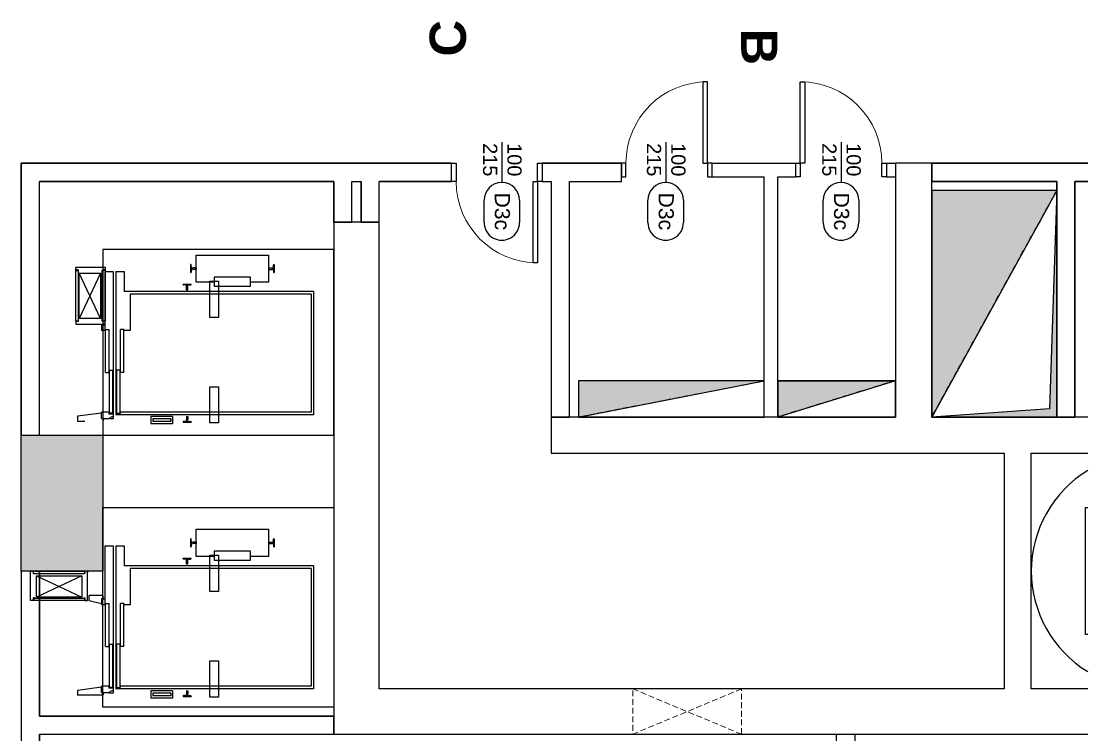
# Model space of a CAD drawing. Header units: millimetres. Extents: x 226371 to 229337, y -157032 to -153287.
# Drawn here: x 228160 to 229337, y -155995 to -155208 of the extents above; entities that cross this region are included whole.
import ezdxf

# ---------------------------------------------------------------- set-up
doc = ezdxf.new("R2010")
doc.units = ezdxf.units.MM
doc.linetypes.add('XREF-interior-00$0$HIDDEN', pattern=[9.525, 6.35, -3.175])
for name, color, linetype in [('XREF-interior-00$0$A-DOOR', 1, 'Continuous'), ('XREF-interior-00$0$ASOS-ANNO-TEXT', 1, 'Continuous'), ('XREF-interior-00$0$ASOS-DOOR', 1, 'Continuous'), ('XREF-interior-00$0$ASOS-ELEC-SHAFT', 8, 'Continuous'), ('XREF-interior-00$0$ASOS-ELEC-SHAFT-HID', 8, 'XREF-interior-00$0$HIDDEN'), ('XREF-interior-00$0$ASOS-ELEVATOR', 5, 'Continuous'), ('XREF-interior-00$0$ASOS-ESCALATOR', 5, 'Continuous'), ('XREF-interior-00$0$ASOS-FLOR-BRDR', 1, 'Continuous'), ('XREF-interior-00$0$ASOS-HATCH', 8, 'Continuous'), ('XREF-interior-00$0$ASOS-MEC-SHAFT', 9, 'Continuous'), ('XREF-interior-00$0$ASOS-SHAFT', 8, 'Continuous'), ('XREF-interior-00$0$ASOS-STRS-STR', 8, 'Continuous'), ('XREF-interior-00$0$ASOS-WALL-FULL', 4, 'Continuous'), ('XREF-interior-00$0$ASOS-WALL-LITE', 8, 'Continuous'), ('XREF-interior-00$0$Door Type', 2, 'Continuous'), ('XREF-interior-00$0$XREF-interior-b5$0$ASOS-WALL-FULL', 4, 'Continuous'), ('XREF-structure-00$0$ASOS-HATCH', 8, 'Continuous'), ('XREF-structure-00$0$ASOS-STRC-CNCRT', 2, 'Continuous')]:
    doc.layers.add(name, color=color, linetype=linetype)
doc.layers.add('XREF-interior-00$0$ASOS-MECH-SHAFT-HID', color=9, linetype='XREF-interior-00$0$HIDDEN', lineweight=20)
doc.styles.get("Standard").update_dxf_attribs({"font": 'arial.ttf'})
doc.styles.add('XREF-interior-00$0$Arial_4', font='arial.ttf', dxfattribs={"height": 0.157365})
doc.styles.add('XREF-interior-00$0$Arial_5', font='arial.ttf', dxfattribs={"height": 0.167201})

# ---------------------------------------------------------------- blocks, each defined once
blk = doc.blocks.new('*U6025')
at = {"layer": 'XREF-interior-00$0$A-DOOR'}
for points in [[(-0.9, 0), (-0.95, 0), (-0.95, 0.15), (-0.9, 0.15), (-0.9, 0)], [(0.05, 0), (0, 0), (0, 0.15), (0.05, 0.15), (0.05, 0)], [(0, -0.9), (-0.05, -0.9), (-0.05, 0), (0, 0), (0, -0.9)]]:
    blk.add_lwpolyline(points, dxfattribs=at)
at = {"layer": 'XREF-interior-00$0$A-DOOR', "lineweight": 9}
blk.add_arc((0, 0), 0.9, 180, 270, dxfattribs=at)
blk = doc.blocks.new('*U6026')
at = {"layer": 'XREF-interior-00$0$A-DOOR'}
for points in [[(0, 0.9), (0.05, 0.9), (0.05, 0), (0, 0), (0, 0.9)], [(-0.05, 0), (0, 0), (0, -0.2), (-0.05, -0.2), (-0.05, 0)], [(0.9, 0), (0.95, 0), (0.95, -0.2), (0.9, -0.2), (0.9, 0)]]:
    blk.add_lwpolyline(points, dxfattribs=at)
at = {"layer": 'XREF-interior-00$0$A-DOOR', "lineweight": 9}
blk.add_arc((0, 0), 0.9, 0, 90, dxfattribs=at)
blk = doc.blocks.new('XREF-interior-00$0$A$C18994CA5')
blk.add_lwpolyline([(-8, 18), (557, 18), (557, -8), (-8, -8)], close=True)
blk.add_circle((0, 0), 3)
blk = doc.blocks.new('XREF-interior-00$0$A$C6745785D')
at = {"ltscale": 0.05}
for p, q in [((-17, 0), (0, 0)), ((0, 0), (0, -40)), ((-70, -15), (-56, -15)), ((-70, -40), (-70, -15)), ((-70, -40), (0, -40))]:
    blk.add_line(p, q, dxfattribs=at)
blk = doc.blocks.new('XREF-interior-00$0$A$C5FC6707B')
blk.add_blockref('XREF-interior-00$0$A$C6745785D', (0, 25))
blk = doc.blocks.new('XREF-interior-00$0$A$C4639182C')
at = {"ltscale": 0.15}
for p, q in [((0, 0), (22, 0)), ((0, 0), (0, -80)), ((22, 48), (52, 48)), ((22, 48), (22, 0)), ((52, 48), (52, 33)), ((70, -80), (0, -80)), ((70, -80), (70, -55))]:
    blk.add_line(p, q, dxfattribs=at)
blk = doc.blocks.new('XREF-interior-00$0$A$C7AA76C28')
for p, q in [((70, 66), (48, 104)), ((70, 12), (70, 66))]:
    blk.add_line(p, q)
blk.add_blockref('XREF-interior-00$0$A$C4639182C', (0, 67))
blk = doc.blocks.new('XREF-interior-00$0$A$C51E66012')
at = {"layer": 'XREF-interior-00$0$ASOS-ELEVATOR'}
for p, q in [((-1609, -225), (-249, -225)), ((-1609, -225), (-1609, -2315)), ((-249, -225), (-249, -2405)), ((-1579, -250), (-279, -250)), ((-1579, -250), (-1579, -2250)), ((-279, -250), (-279, -2355)), ((-1907, -658), (-1818, -658)), ((-1907, -661), (-1907, -658)), ((-1872, -669), (-1902, -666)), ((-1870, -688), (-1870, -688)), ((-1870, -719), (-1870, -688)), ((-1867, -685), (-1867, -674)), ((-1858, -685), (-1858, -674)), ((-1854, -688), (-1855, -688)), ((-1854, -719), (-1854, -688)), ((-1853, -669), (-1823, -666)), ((-1818, -661), (-1818, -658)), ((-1869, -720), (-1870, -719)), ((-1869, -720), (-1855, -720)), ((-1855, -720), (-1854, -719)), ((-1869, -1520), (-1870, -1521)), ((-1870, -1521), (-1870, -1552)), ((-1869, -1520), (-1855, -1520)), ((-1855, -1520), (-1854, -1521)), ((-1854, -1521), (-1854, -1552)), ((-1907, -1579), (-1907, -1582)), ((-1907, -1582), (-1818, -1582)), ((-1872, -1571), (-1902, -1574)), ((-1870, -1552), (-1870, -1552)), ((-1867, -1555), (-1867, -1566)), ((-1858, -1555), (-1858, -1566)), ((-1854, -1552), (-1855, -1552)), ((-1853, -1571), (-1823, -1574)), ((-1818, -1579), (-1818, -1582)), ((-1691, -1665), (-1691, -1576)), ((-1688, -1576), (-1691, -1576)), ((-1681, -1611), (-1683, -1580)), ((-1681, -1629), (-1683, -1660)), ((-1664, -1615), (-1676, -1615)), ((-1664, -1625), (-1676, -1625)), ((-1630, -1612), (-1661, -1612)), ((-1661, -1612), (-1661, -1612)), ((-1661, -1628), (-1661, -1628)), ((-1630, -1628), (-1661, -1628)), ((-1629, -1613), (-1630, -1612)), ((-1629, -1627), (-1630, -1628)), ((-1629, -1627), (-1629, -1613)), ((-229, -1613), (-228, -1612)), ((-229, -1627), (-229, -1613)), ((-229, -1627), (-228, -1628)), ((-228, -1612), (-197, -1612)), ((-228, -1628), (-197, -1628)), ((-197, -1612), (-197, -1612)), ((-197, -1628), (-197, -1628)), ((-194, -1615), (-183, -1615)), ((-194, -1625), (-183, -1625)), ((-178, -1611), (-176, -1580)), ((-178, -1629), (-176, -1660)), ((-171, -1576), (-167, -1576)), ((-167, -1665), (-167, -1576)), ((-1688, -1665), (-1691, -1665)), ((-171, -1665), (-167, -1665)), ((-229, -1781), (-149, -1781)), ((-229, -1781), (-229, -2019)), ((-204, -1800), (-174, -1800)), ((-204, -1800), (-204, -2000)), ((-174, -1800), (-174, -2000)), ((-149, -1781), (-149, -2019)), ((-204, -2000), (-174, -2000)), ((-229, -2019), (-149, -2019)), ((-1829, -2315), (-1609, -2315)), ((-1829, -2405), (-1829, -2315)), ((-1579, -2250), (-1179, -2250)), ((-1179, -2315), (-1194, -2315)), ((-716, -2320), (-1191, -2320)), ((-1191, -2320), (-1191, -2355)), ((-1179, -2250), (-1179, -2315)), ((-716, -2320), (-716, -2355)), ((-1829, -2405), (-249, -2405)), ((-1829, -2435), (-204, -2435)), ((-1829, -2525), (-1829, -2435)), ((-716, -2355), (-1191, -2355)), ((-267, -2360), (-742, -2360)), ((-742, -2360), (-742, -2395)), ((-267, -2395), (-742, -2395)), ((-267, -2440), (-742, -2440)), ((-742, -2477), (-742, -2440)), ((-264, -2355), (-279, -2355)), ((-267, -2395), (-267, -2360)), ((-267, -2440), (-267, -2477)), ((-204, -2435), (-204, -2480)), ((-1179, -2525), (-1829, -2525)), ((-1813, -2577), (-1313, -2812)), ((-1313, -2577), (-1813, -2812)), ((-1191, -2519), (-1191, -2482)), ((-716, -2482), (-1191, -2482)), ((-716, -2519), (-1191, -2519)), ((-267, -2477), (-742, -2477)), ((-716, -2519), (-716, -2482)), ((-269, -2565), (-237, -2800)), ((-213, -2480), (-204, -2480)), ((-209, -2540), (-179, -2550)), ((-237, -2800), (-233, -2830))]:
    blk.add_line(p, q, dxfattribs=at)
for points in [[(-1712, -1320), (-1712, -1520), (-2012, -1520), (-2012, -720), (-1712, -720), (-1712, -920)], [(-1836, -2822), (-1849, -2822), (-1849, -2850), (-1879, -2850), (-1879, -2525), (-1849, -2525), (-1849, -2545)], [(-1293, -2822), (-1279, -2822), (-1279, -2850), (-1249, -2850), (-1249, -2525), (-1249, -2541), (-1249, -2525), (-1279, -2525), (-1279, -2545)]]:
    blk.add_lwpolyline(points, dxfattribs=at)
for points in [[(-1669, -920), (-1769, -920), (-1769, -1320), (-1669, -1320)], [(-1724, -1272), (-1324, -1272), (-1324, -1368), (-1724, -1368)], [(-559, -1272), (-159, -1272), (-159, -1368), (-559, -1368)], [(-1847, -2525), (-1282, -2525), (-1282, -2557), (-1847, -2557)], [(-1813, -2577), (-1313, -2577), (-1313, -2812), (-1813, -2812)]]:
    blk.add_lwpolyline(points, close=True, dxfattribs=at)
for centre, radius, start, end in [((-1902, -661), 5, 180, 265.684), ((-1872, -674), 5, 0, 85.684), ((-1870, -685), 3, 270, 0), ((-1853, -674), 5, 94.316, 180), ((-1855, -685), 3, 180, 270), ((-1823, -661), 5, 274.316, 0), ((-1902, -1579), 5, 94.316, 180), ((-1872, -1566), 5, 274.316, 0), ((-1870, -1555), 3, 0, 90), ((-1855, -1555), 3, 90, 180), ((-1853, -1566), 5, 180, 265.684), ((-1823, -1579), 5, 0, 85.684), ((-1688, -1581), 5, 4.316, 90), ((-1676, -1610), 5, 184.316, 270), ((-1676, -1630), 5, 90, 175.684), ((-1664, -1612), 3, 270, 0), ((-1664, -1628), 3, 0, 90), ((-194, -1612), 3, 180, 270), ((-194, -1628), 3, 90, 180), ((-183, -1610), 5, 270, 355.684), ((-183, -1630), 5, 4.316, 90), ((-171, -1581), 5, 90, 175.684), ((-1688, -1660), 5, 270, 355.684), ((-171, -1660), 5, 184.316, 270)]:
    blk.add_arc(centre, radius, start, end, dxfattribs=at)
blk.add_point((-194, -1800), dxfattribs=at)
at = {"layer": 'XREF-interior-00$0$ASOS-ESCALATOR'}
for p, q in [((-179, -2830), (-179, -2750)), ((-233, -2830), (-179, -2830))]:
    blk.add_line(p, q, dxfattribs=at)
at = {"layer": 'XREF-interior-00$0$ASOS-ELEVATOR'}
for name, p in [('XREF-interior-00$0$A$C7AA76C28', (-279, -2552)), ('XREF-interior-00$0$A$C5FC6707B', (-1179, -2550)), ('XREF-interior-00$0$A$C18994CA5', (-1839, -2842))]:
    blk.add_blockref(name, p, dxfattribs=at)
blk = doc.blocks.new('XREF-interior-00$0$A$C45623691')
at = {"layer": 'XREF-interior-00$0$ASOS-ELEVATOR'}
for p, q in [((-1659, -225), (-299, -225)), ((-1659, -225), (-1659, -2315)), ((-299, -225), (-299, -2405)), ((-1629, -250), (-329, -250)), ((-1629, -250), (-1629, -2250)), ((-329, -250), (-329, -2355)), ((-1957, -658), (-1868, -658)), ((-1957, -661), (-1957, -658)), ((-1922, -669), (-1952, -666)), ((-1920, -688), (-1920, -688)), ((-1920, -719), (-1920, -688)), ((-1917, -685), (-1917, -674)), ((-1908, -685), (-1908, -674)), ((-1904, -688), (-1905, -688)), ((-1904, -719), (-1904, -688)), ((-1903, -669), (-1873, -666)), ((-1868, -661), (-1868, -658)), ((-1919, -720), (-1920, -719)), ((-1919, -720), (-1905, -720)), ((-1905, -720), (-1904, -719)), ((-1919, -1520), (-1920, -1521)), ((-1920, -1521), (-1920, -1552)), ((-1919, -1520), (-1905, -1520)), ((-1905, -1520), (-1904, -1521)), ((-1904, -1521), (-1904, -1552)), ((-1957, -1579), (-1957, -1582)), ((-1957, -1582), (-1868, -1582)), ((-1922, -1571), (-1952, -1574)), ((-1920, -1552), (-1920, -1552)), ((-1917, -1555), (-1917, -1566)), ((-1908, -1555), (-1908, -1566)), ((-1904, -1552), (-1905, -1552)), ((-1903, -1571), (-1873, -1574)), ((-1868, -1579), (-1868, -1582)), ((-1741, -1665), (-1741, -1576)), ((-1738, -1576), (-1741, -1576)), ((-1731, -1611), (-1733, -1580)), ((-1731, -1629), (-1733, -1660)), ((-1714, -1615), (-1726, -1615)), ((-1714, -1625), (-1726, -1625)), ((-1680, -1612), (-1711, -1612)), ((-1711, -1612), (-1711, -1612)), ((-1711, -1628), (-1711, -1628)), ((-1680, -1628), (-1711, -1628)), ((-1679, -1613), (-1680, -1612)), ((-1679, -1627), (-1680, -1628)), ((-1679, -1627), (-1679, -1613)), ((-279, -1613), (-278, -1612)), ((-279, -1627), (-279, -1613)), ((-279, -1627), (-278, -1628)), ((-278, -1612), (-247, -1612)), ((-278, -1628), (-247, -1628)), ((-247, -1612), (-247, -1612)), ((-247, -1628), (-247, -1628)), ((-244, -1615), (-233, -1615)), ((-244, -1625), (-233, -1625)), ((-228, -1611), (-226, -1580)), ((-228, -1629), (-226, -1660)), ((-221, -1576), (-217, -1576)), ((-217, -1665), (-217, -1576)), ((-1738, -1665), (-1741, -1665)), ((-221, -1665), (-217, -1665)), ((-279, -1781), (-199, -1781)), ((-279, -1781), (-279, -2019)), ((-254, -1800), (-224, -1800)), ((-254, -1800), (-254, -2000)), ((-224, -1800), (-224, -2000)), ((-199, -1781), (-199, -2019)), ((-254, -2000), (-224, -2000)), ((-279, -2019), (-199, -2019)), ((-1879, -2315), (-1659, -2315)), ((-1879, -2405), (-1879, -2315)), ((-1629, -2250), (-1229, -2250)), ((-1229, -2315), (-1244, -2315)), ((-766, -2320), (-1241, -2320)), ((-1241, -2320), (-1241, -2355)), ((-1229, -2250), (-1229, -2315)), ((-766, -2320), (-766, -2355)), ((-1879, -2405), (-299, -2405)), ((-1879, -2435), (-254, -2435)), ((-1879, -2525), (-1879, -2435)), ((-766, -2355), (-1241, -2355)), ((-317, -2360), (-792, -2360)), ((-792, -2360), (-792, -2395)), ((-317, -2395), (-792, -2395)), ((-317, -2440), (-792, -2440)), ((-792, -2477), (-792, -2440)), ((-314, -2355), (-329, -2355)), ((-317, -2395), (-317, -2360)), ((-317, -2440), (-317, -2477)), ((-254, -2435), (-254, -2480)), ((-1229, -2525), (-1879, -2525)), ((-1329, -2550), (-1329, -2700)), ((-1239, -2565), (-1272, -2700)), ((-1241, -2519), (-1241, -2482)), ((-766, -2482), (-1241, -2482)), ((-766, -2519), (-1241, -2519)), ((-317, -2477), (-792, -2477)), ((-766, -2519), (-766, -2482)), ((-263, -2480), (-254, -2480)), ((-259, -2540), (-229, -2550)), ((-229, -2550), (-229, -2830)), ((-1548, -3283), (-1313, -2783)), ((-1548, -2783), (-1313, -3283))]:
    blk.add_line(p, q, dxfattribs=at)
for points in [[(-1762, -1320), (-1762, -1520), (-2062, -1520), (-2062, -720), (-1762, -720), (-1762, -920)], [(-1303, -2763), (-1303, -2750), (-1275, -2750), (-1275, -2720), (-1600, -2720), (-1584, -2720), (-1600, -2720), (-1600, -2750), (-1580, -2750)], [(-1303, -3306), (-1303, -3320), (-1275, -3320), (-1275, -3350), (-1600, -3350), (-1600, -3320), (-1580, -3320)]]:
    blk.add_lwpolyline(points, dxfattribs=at)
for points in [[(-1719, -920), (-1819, -920), (-1819, -1320), (-1719, -1320)], [(-1774, -1272), (-1374, -1272), (-1374, -1368), (-1774, -1368)], [(-609, -1272), (-209, -1272), (-209, -1368), (-609, -1368)], [(-1600, -3317), (-1600, -2752), (-1568, -2752), (-1568, -3317)], [(-1548, -3283), (-1548, -2783), (-1313, -2783), (-1313, -3283)]]:
    blk.add_lwpolyline(points, close=True, dxfattribs=at)
for centre, radius, start, end in [((-1952, -661), 5, 180, 265.684), ((-1922, -674), 5, 0, 85.684), ((-1920, -685), 3, 270, 0), ((-1903, -674), 5, 94.316, 180), ((-1905, -685), 3, 180, 270), ((-1873, -661), 5, 274.316, 0), ((-1952, -1579), 5, 94.316, 180), ((-1922, -1566), 5, 274.316, 0), ((-1920, -1555), 3, 0, 90), ((-1905, -1555), 3, 90, 180), ((-1903, -1566), 5, 180, 265.684), ((-1873, -1579), 5, 0, 85.684), ((-1738, -1581), 5, 4.316, 90), ((-1726, -1610), 5, 184.316, 270), ((-1726, -1630), 5, 90, 175.684), ((-1714, -1612), 3, 270, 0), ((-1714, -1628), 3, 0, 90), ((-244, -1612), 3, 180, 270), ((-244, -1628), 3, 90, 180), ((-233, -1610), 5, 270, 355.684), ((-233, -1630), 5, 4.316, 90), ((-221, -1581), 5, 90, 175.684), ((-1738, -1660), 5, 270, 355.684), ((-221, -1660), 5, 184.316, 270)]:
    blk.add_arc(centre, radius, start, end, dxfattribs=at)
blk.add_point((-244, -1800), dxfattribs=at)
at = {"layer": 'XREF-interior-00$0$ASOS-ESCALATOR'}
for p, q in [((-1329, -2550), (-1299, -2550)), ((-1272, -2700), (-1329, -2700))]:
    blk.add_line(p, q, dxfattribs=at)
at = {"layer": 'XREF-interior-00$0$ASOS-ESCALATOR', "flags": 128}
blk.add_lwpolyline([(-319, -2565), (-283, -2830), (-229, -2830)], dxfattribs=at)
at = {"layer": 'XREF-interior-00$0$ASOS-ELEVATOR'}
for name, p in [('XREF-interior-00$0$A$C7AA76C28', (-329, -2552)), ('XREF-interior-00$0$A$C5FC6707B', (-1229, -2550))]:
    blk.add_blockref(name, p, dxfattribs=at)
at = {"layer": 'XREF-interior-00$0$ASOS-ELEVATOR', "rotation": 90}
blk.add_blockref('XREF-interior-00$0$A$C18994CA5', (-1283, -3309), dxfattribs=at)
blk = doc.blocks.new('XREF-interior-00$0$D3c')
at = {"layer": 'XREF-interior-00$0$ASOS-ANNO-TEXT'}
for p, q in [((66.4, 20), (41.9, 20)), ((-22.2, 0), (22.2, 0)), ((41.9, -20), (66.4, -20))]:
    blk.add_line(p, q, dxfattribs=at)
for centre, start, end in [((41.9, 0), 90, 270), ((66.4, 0), 270, 90)]:
    blk.add_arc(centre, 19.6, start, end, dxfattribs=at)
at = {"layer": 'XREF-interior-00$0$ASOS-ANNO-TEXT', "attachment_point": 2, "line_spacing_factor": 0.938532}
for s, insert, char_height, width, style in [('100', (-2.8, 21.9), 15.74, 29.184, 'XREF-interior-00$0$Arial_4'), ('D3c', (54.1, 9), 16.72, 66.502, 'XREF-interior-00$0$Arial_5'), ('215', (-2.8, -5), 15.74, 43.776, 'XREF-interior-00$0$Arial_4')]:
    blk.add_mtext(s, dxfattribs=dict(at, insert=insert, char_height=char_height, width=width, style=style))

msp = doc.modelspace()

# ---------------------------------------------------------------- hatches: boundary and pattern name
at = {"layer": 'XREF-interior-00$0$ASOS-HATCH'}
h = msp.add_hatch(color=256, dxfattribs=at)
h.dxf.hatch_style = 1
h.paths.add_polyline_path([(229164.64, -155644.52), (229302.64, -155644.52), (229302.64, -155394.52), (229294.72, -155635.51)])
h = msp.add_hatch(color=256, dxfattribs=at)
h.dxf.hatch_style = 1
h.paths.add_polyline_path([(229164.64, -155644.52), (229164.64, -155644.52), (229302.64, -155394.52), (229164.64, -155394.52)])
h = msp.add_hatch(color=256, dxfattribs=at)
h.dxf.hatch_style = 1
h.paths.add_polyline_path([(228774.64, -155644.52), (228979.64, -155604.53), (228979.64, -155604.52), (228774.64, -155604.52)])
h = msp.add_hatch(color=256, dxfattribs=at)
h.dxf.hatch_style = 1
h.paths.add_polyline_path([(228994.64, -155644.52), (229124.64, -155604.52), (228994.64, -155604.52)])
at = {"layer": 'XREF-structure-00$0$ASOS-HATCH'}
h = msp.add_hatch(color=256, dxfattribs=at)
h.dxf.hatch_style = 1
h.paths.add_polyline_path([(228159.64, -155814.52), (228159.64, -155664.52), (228249.64, -155664.52), (228249.64, -155814.52)])

# ---------------------------------------------------------------- linework, layer by layer
at = {"layer": 'XREF-interior-00$0$ASOS-ELEC-SHAFT'}
msp.add_line((229302.64, -155394.52), (229164.64, -155644.52), dxfattribs=at)
for points in [[(229302.64, -155394.52), (229164.64, -155394.52), (229164.64, -155644.52), (229302.64, -155644.52)], [(229124.64, -155604.52), (228994.64, -155604.52), (228994.64, -155644.52), (229124.64, -155644.52)]]:
    msp.add_lwpolyline(points, close=True, dxfattribs=at)
msp.add_lwpolyline([(229124.64, -155604.52), (228994.64, -155644.52)], dxfattribs=at)
at = {"layer": 'XREF-interior-00$0$ASOS-ELEC-SHAFT-HID', "flags": 128}
for points in [[(229302.64, -155394.52), (229164.64, -155394.52), (229164.64, -155644.52), (229302.64, -155644.52)], [(229124.64, -155604.52), (228994.64, -155604.52), (228994.64, -155644.52), (229124.64, -155644.52)]]:
    msp.add_lwpolyline(points, close=True, dxfattribs=at)
for points in [[(229302.64, -155394.52), (229164.64, -155644.52)], [(229124.64, -155604.52), (228994.64, -155644.52)]]:
    msp.add_lwpolyline(points, dxfattribs=at)
at = {"layer": 'XREF-interior-00$0$ASOS-FLOR-BRDR'}
for p, q in [((228979.64, -155604.52), (228774.64, -155604.52)), ((228774.64, -155604.52), (228774.64, -155644.52)), ((228979.64, -155644.52), (228979.64, -155604.52)), ((228774.64, -155644.52), (228979.64, -155644.52))]:
    msp.add_line(p, q, dxfattribs=at)
for points in [[(229302.64, -155394.52), (229164.64, -155394.52), (229164.64, -155644.52), (229302.64, -155644.52)], [(228249.64, -155664.52), (228504.64, -155664.52), (228504.64, -155459.52), (228249.64, -155459.52)], [(229124.64, -155604.52), (228994.64, -155604.52), (228994.64, -155644.52), (229124.64, -155644.52)], [(228504.64, -155964.52), (228249.64, -155964.52), (228249.64, -155744.52), (228504.64, -155744.52)]]:
    msp.add_lwpolyline(points, close=True, dxfattribs=at)
at = {"layer": 'XREF-interior-00$0$ASOS-HATCH'}
msp.add_arc((229404.64, -155814.52), 130, 121.4288, 238.5712, dxfattribs=at)
at = {"layer": 'XREF-interior-00$0$ASOS-MEC-SHAFT'}
msp.add_lwpolyline([(228979.64, -155604.52), (228774.64, -155604.52), (228774.64, -155644.52), (228979.64, -155644.52)], close=True, dxfattribs=at)
msp.add_lwpolyline([(228774.64, -155644.52), (228979.64, -155604.53)], dxfattribs=at)
at = {"layer": 'XREF-interior-00$0$ASOS-MECH-SHAFT-HID'}
for p, q in [((228774.64, -155604.52), (228979.64, -155604.52)), ((228774.64, -155644.52), (228774.64, -155604.52)), ((228979.64, -155604.53), (228774.64, -155644.52)), ((228979.64, -155604.52), (228979.64, -155644.52)), ((228979.64, -155644.52), (228774.64, -155644.52))]:
    msp.add_line(p, q, dxfattribs=at)
at = {"layer": 'XREF-interior-00$0$ASOS-MECH-SHAFT-HID', "flags": 128}
msp.add_lwpolyline([(228954.64, -155994.52), (228834.64, -155994.52), (228834.64, -155944.52), (228954.64, -155944.52)], close=True, dxfattribs=at)
for points in [[(228954.64, -155944.52), (228834.64, -155994.52)], [(228834.64, -155944.52), (228954.64, -155994.52)]]:
    msp.add_lwpolyline(points, dxfattribs=at)
at = {"layer": 'XREF-interior-00$0$ASOS-SHAFT'}
msp.add_lwpolyline([(229164.64, -155644.52), (229302.64, -155644.52), (229302.64, -155394.52), (229294.72, -155635.51)], close=True, dxfattribs=at)
at = {"layer": 'XREF-interior-00$0$ASOS-STRS-STR'}
msp.add_lwpolyline([(229336.86, -155884.52), (229334.64, -155884.52), (229334.64, -155744.52), (229336.86, -155744.52)], dxfattribs=at)
at = {"layer": 'XREF-interior-00$0$ASOS-WALL-FULL'}
for p, q in [((228159.64, -155664.52), (228159.64, -155364.52)), ((228734.64, -155364.52), (228822.14, -155364.52)), ((228922.14, -155364.52), (229014.64, -155364.52)), ((229114.64, -155364.52), (229124.64, -155364.52)), ((228979.64, -155644.52), (228979.64, -155379.52)), ((228994.64, -155644.52), (228994.64, -155379.52)), ((228179.64, -155664.52), (228179.64, -155384.52)), ((228504.64, -155384.52), (228179.64, -155384.52)), ((228504.64, -155429.52), (228504.64, -155384.52)), ((228524.64, -155429.52), (228524.64, -155384.52)), ((228524.64, -155384.52), (228534.64, -155384.52)), ((228734.64, -155384.52), (228744.64, -155384.52)), ((228744.64, -155384.52), (228744.64, -155644.52)), ((228159.64, -155814.52), (228159.64, -156364.52)), ((228179.64, -155814.52), (228179.64, -155974.52)), ((228179.64, -155974.52), (228504.64, -155974.52)), ((228179.64, -155994.52), (228179.64, -156534.52)), ((228179.64, -155994.52), (228504.64, -155994.52))]:
    msp.add_line(p, q, dxfattribs=at)
for points in [[(228159.64, -155664.52), (228179.64, -155664.52), (228179.64, -155384.52), (228504.64, -155384.52), (228504.64, -155429.52), (228524.64, -155429.52), (228524.64, -155384.52), (228534.64, -155384.52), (228534.64, -155429.52), (228554.64, -155429.52), (228554.64, -155384.52), (228634.64, -155384.52), (228634.64, -155364.52), (228159.64, -155364.52)], [(228734.64, -155384.52), (228744.64, -155384.52), (228744.64, -155644.52), (228764.64, -155644.52), (228764.64, -155384.52), (228822.14, -155384.52), (228822.14, -155364.52), (228734.64, -155364.52)], [(229079.64, -156534.52), (229059.64, -156534.52), (229059.64, -155994.52), (229079.64, -155994.52)]]:
    msp.add_lwpolyline(points, close=True, dxfattribs=at)
for points in [[(229336.86, -155644.52), (229164.64, -155644.52), (229164.64, -155364.52), (229124.64, -155364.52), (229124.64, -155644.52), (228744.64, -155644.52), (228744.64, -155684.52), (229244.64, -155684.52), (229244.64, -155944.52), (228554.64, -155944.52), (228554.64, -155429.52), (228504.64, -155429.52), (228504.64, -155994.52), (229336.86, -155994.52)], [(229164.64, -155364.52), (229336.86, -155364.52)], [(229336.86, -155364.52), (229164.64, -155364.52), (229164.64, -155384.52), (229302.64, -155384.52), (229302.64, -155644.52), (229322.64, -155644.52), (229322.64, -155384.52), (229336.86, -155384.52)], [(228922.14, -155379.52), (228979.64, -155379.52)], [(228994.64, -155379.52), (229014.64, -155379.52)], [(229114.64, -155379.52), (229124.64, -155379.52)], [(229336.86, -155384.52), (229322.64, -155384.52), (229322.64, -155644.52)], [(229336.86, -155944.52), (229274.64, -155944.52), (229274.64, -155684.52), (229336.86, -155684.52)], [(228159.64, -156384.52), (228159.64, -156534.52), (228179.64, -156534.52), (228179.64, -155994.52), (228504.64, -155994.52), (228504.64, -155974.52), (228179.64, -155974.52), (228179.64, -155814.52), (228159.64, -155814.52), (228159.64, -156364.52)]]:
    msp.add_lwpolyline(points, dxfattribs=at)
at = {"layer": 'XREF-interior-00$0$ASOS-WALL-FULL', "flags": 128}
msp.add_lwpolyline([(229302.64, -155644.52), (229302.64, -155384.52), (229164.64, -155384.52)], dxfattribs=at)
at = {"layer": 'XREF-interior-00$0$ASOS-WALL-LITE'}
for p, q in [((228979.64, -155604.52), (228774.64, -155604.52)), ((228774.64, -155604.52), (228774.64, -155644.52)), ((228994.64, -155604.52), (229124.64, -155604.52))]:
    msp.add_line(p, q, dxfattribs=at)
at = {"layer": 'XREF-interior-00$0$XREF-interior-b5$0$ASOS-WALL-FULL'}
for p, q in [((228159.64, -155364.52), (228634.64, -155364.52)), ((228534.64, -155429.52), (228534.64, -155384.52)), ((228554.64, -155429.52), (228554.64, -155384.52)), ((228634.64, -155384.52), (228554.64, -155384.52))]:
    msp.add_line(p, q, dxfattribs=at)
at = {"layer": 'XREF-structure-00$0$ASOS-STRC-CNCRT'}
for points in [[(229336.86, -155644.52), (229164.64, -155644.52), (229164.64, -155364.52), (229124.64, -155364.52), (229124.64, -155644.52), (228744.64, -155644.52), (228744.64, -155684.52), (229244.64, -155684.52), (229244.64, -155944.52), (228554.64, -155944.52), (228554.64, -155429.52), (228504.64, -155429.52), (228504.64, -155994.52), (229336.86, -155994.52)], [(229336.86, -155944.52), (229274.64, -155944.52), (229274.64, -155684.52), (229336.86, -155684.52)]]:
    msp.add_lwpolyline(points, dxfattribs=at)
msp.add_lwpolyline([(228159.64, -155814.52), (228159.64, -155664.52), (228249.64, -155664.52), (228249.64, -155814.52)], close=True, dxfattribs=at)

# ---------------------------------------------------------------- block references
at = {"layer": 'XREF-interior-00$0$ASOS-DOOR', "yscale": 100, "rotation": 180}
for name, p, xscale, zscale in [('*U6025', (228917.14, -155364.52), -100, 100.0000000000003), ('*U6025', (229019.64, -155364.52), 100, 100), ('*U6026', (228729.64, -155384.52), 100, 100)]:
    msp.add_blockref(name, p, dxfattribs=dict(at, xscale=xscale, zscale=zscale))
at = {"layer": 'XREF-interior-00$0$ASOS-ESCALATOR', "xscale": 0.1000000000058208, "yscale": 0.1000000000058208, "zscale": 0.1, "rotation": 270}
for name, p in [('XREF-interior-00$0$A$C51E66012', (228504.64, -155667.02)), ('XREF-interior-00$0$A$C45623691', (228504.64, -155974.52))]:
    msp.add_blockref(name, p, dxfattribs=at)
at = {"layer": 'XREF-interior-00$0$Door Type', "rotation": 270}
for p in [(228690.08, -155363.46), (228870.99, -155363.46), (229064.55, -155363.46)]:
    msp.add_blockref('XREF-interior-00$0$D3c', p, dxfattribs=at)

# ---------------------------------------------------------------- texts
at = {"color": 2, "char_height": 40}
for s, insert, attachment_point, rotation in [('{\\fArial|b1|i0|c162|p34;C}', (228651.01, -155246.74), 7, 90), ('{\\fArial|b1|i0|c162|p34;B}', (228994.28, -155215.83), 1, 270)]:
    msp.add_mtext_dynamic_manual_height_columns(s, width=458.7508, gutter_width=12.5, heights=[0], dxfattribs=dict(at, insert=insert, attachment_point=attachment_point, rotation=rotation))

doc.saveas('drawing.dxf')
